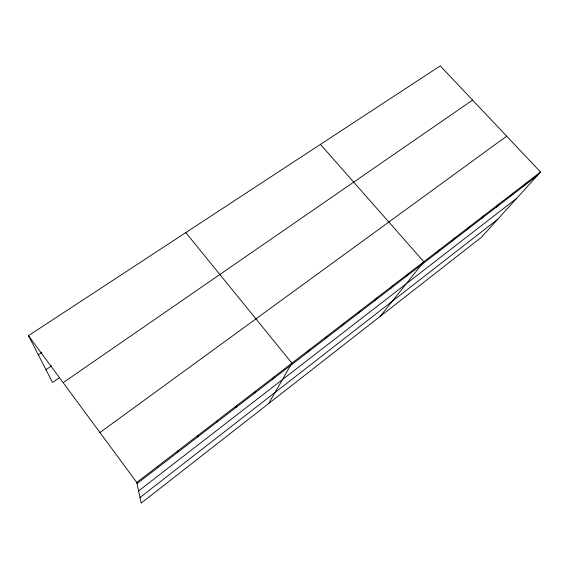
<?xml version="1.0" encoding="UTF-8"?>
<svg xmlns="http://www.w3.org/2000/svg" width="569" height="569" viewBox="0 0 569 569"><rect width="100%" height="100%" fill="white"/><g stroke="black" fill="none" stroke-linecap="round" stroke-linejoin="round"><path stroke-width="0.85" d="M177.877 452.184L178.061 450.684M197.656 436.964L198.055 435.321M217.017 422.063L217.621 420.278M235.986 407.468L236.775 405.548M254.563 393.172L255.538 391.131M272.764 379.167L273.917 376.998M268.625 403.549L291.918 363.157L185.786 232.593M308.092 351.991L309.564 349.594M325.226 338.797L326.862 336.3M342.033 325.866L343.818 323.263M358.52 313.185L360.44 310.482M374.686 300.745L376.749 297.95M390.547 288.54L392.738 285.652M406.117 276.562L408.435 273.589M380.12 316.435L423.834 261.754L320.432 144.384M436.836 252.921L439.396 249.791M451.992 241.256L454.667 238.048M466.872 229.812L469.653 226.533M481.474 218.581L484.361 215.224M495.805 207.55L498.793 204.129M509.881 196.718L512.968 193.232M523.7 186.084L526.88 182.535M540.55 172.03L481.303 237.38L141.204 503.11L136.766 482.427L28.45 335.667L440.257 65.89L540.55 172.03L136.766 482.427M140.002 497.505L497.847 219.136M138.594 490.933L516.766 198.261M137.022 483.614L537.278 175.636M99.945 432.54L506.666 136.169M63.138 382.667L472.576 100.094M59.638 377.546L52.526 382.425L28.45 335.667M45.961 369.679L51.772 365.739M38.301 354.8L41.9 352.396M157.641 466.381L157.67 467.732"/></g></svg>
